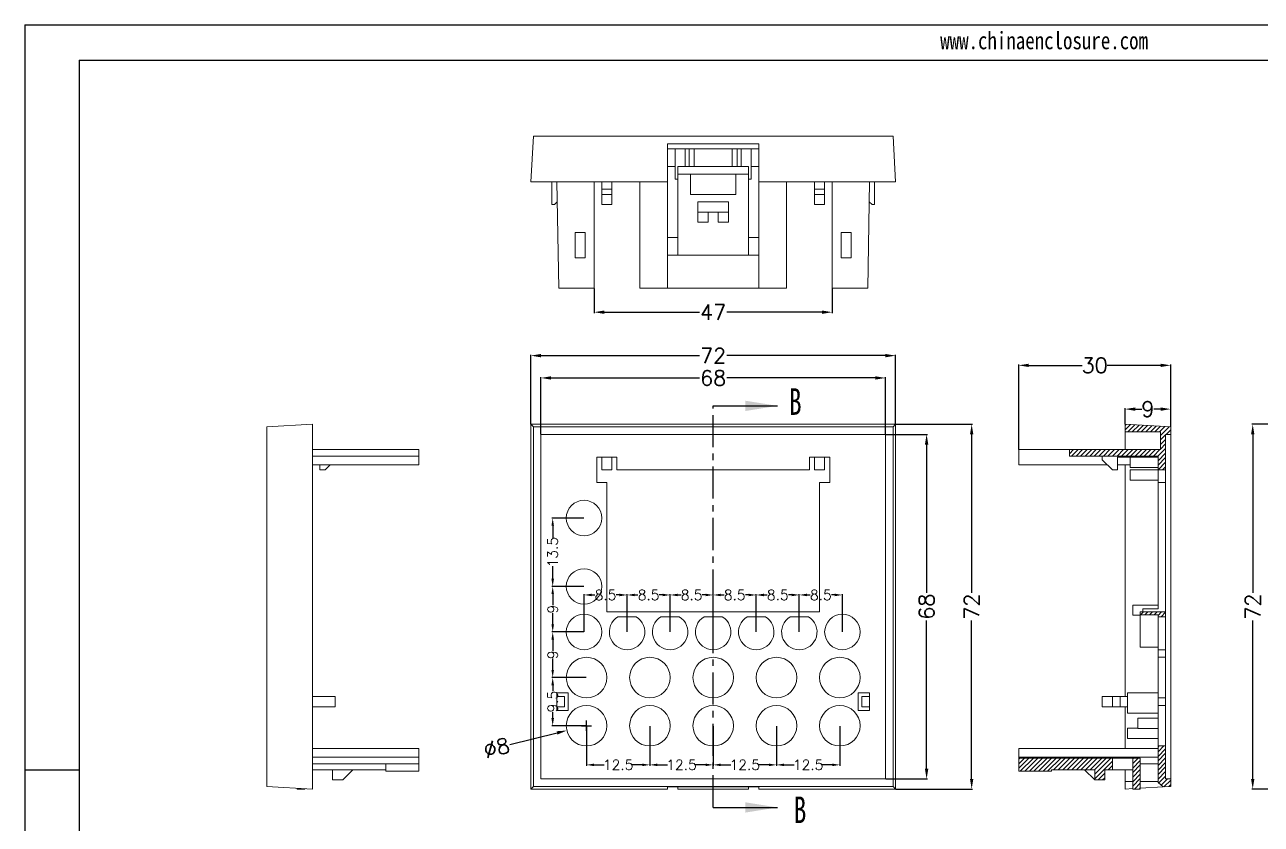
# Model space of a CAD drawing. Header units: inches. Extents: x 963 to 2094, y 1089 to 1501.
# Drawn here: x 962.6 to 1206.7, y 1225 to 1382.9 of the extents above; entities that cross this region are included whole.
import ezdxf

# ---------------------------------------------------------------- set-up
doc = ezdxf.new("R2010")
doc.units = ezdxf.units.IN
doc.linetypes.add('CENTER', pattern=[10.16, 6.35, -1.27, 1.27, -1.27])
doc.layers.add('文字', color=81, linetype='Continuous')
doc.styles.add('SLDTEXTSTYLE5', font='TXT', dxfattribs={"width": 0.7})
doc.styles.get("Standard").update_dxf_attribs({"font": 'txt', "bigfont": 'gbcbig.shx'})
doc.styles.add('宋体', font='', dxfattribs={"width": 0.8, "height": 3.5})
doc.styles.get('宋体').set_extended_font_data('SimSun')
doc.dimstyles.new('2', dxfattribs={"dimtxt": 2, "dimasz": 1.5, "dimexe": 0.18, "dimexo": 0.0625, "dimgap": 0.1, "dimtad": 0, "dimzin": 12, "dimdsep": 46, "dimtxsty": 'Standard', "dimcen": 0.5, "dimclrd": 3, "dimclre": 3, "dimadec": 0, "dimazin": 0, "dimtfac": 1, "dimtofl": 0, "dimtmove": 0, "dimatfit": 3, "dimfxl": 0, "dimtolj": 1, "dimtzin": 0, "dimarcsym": 0})
doc.dimstyles.new('3', dxfattribs={"dimtxt": 3, "dimasz": 2, "dimexe": 0.18, "dimexo": 0.0625, "dimgap": 0.2, "dimtad": 0, "dimzin": 12, "dimdsep": 46, "dimtxsty": 'Standard', "dimcen": 1, "dimclrd": 3, "dimclre": 3, "dimadec": 0, "dimazin": 0, "dimtfac": 1, "dimtofl": 0, "dimtmove": 0, "dimatfit": 3, "dimfxl": 0, "dimtolj": 1, "dimtzin": 0, "dimarcsym": 0})
pattern_1 = [(45, (863.9242, 1098.6688), (-2.245064, 2.245064), [])]

# ---------------------------------------------------------------- blocks, each defined once
blk = doc.blocks.new('*D206')
at = {"color": 3, "lineweight": -2, "transparency": 16777216}
for p, q in [((1062.52, 1304.03), (1062.52, 1317.71)), ((1064.52, 1317.53), (1095.82, 1317.53)), ((1132.52, 1317.53), (1101.22, 1317.53)), ((1134.52, 1304.03), (1134.52, 1317.71))]:
    blk.add_line(p, q, dxfattribs=at)
at = {"color": 3, "transparency": 16777216}
for points in [[(1064.52, 1317.86), (1064.52, 1317.19), (1062.52, 1317.53)], [(1132.52, 1317.86), (1132.52, 1317.19), (1134.52, 1317.53)]]:
    blk.add_solid(points, dxfattribs=at)
at = {"layer": 'Defpoints', "color": 0, "transparency": 16777216}
for p in [(1134.52, 1317.53), (1062.52, 1303.97), (1134.52, 1303.97)]:
    blk.add_point(p, dxfattribs=at)
at = {"color": 0, "transparency": 16777216, "insert": (1098.52, 1317.53), "char_height": 3, "attachment_point": 5}
blk.add_mtext('\\A1;72', dxfattribs=at)
blk = doc.blocks.new('*D207')
at = {"color": 3, "lineweight": -2, "transparency": 16777216}
for p, q in [((1134.58, 1303.97), (1149.72, 1303.97)), ((1149.54, 1301.97), (1149.54, 1270.67)), ((1149.54, 1233.97), (1149.54, 1265.27)), ((1134.58, 1231.97), (1149.72, 1231.97))]:
    blk.add_line(p, q, dxfattribs=at)
at = {"color": 3, "transparency": 16777216}
for points in [[(1149.21, 1301.97), (1149.88, 1301.97), (1149.54, 1303.97)], [(1149.21, 1233.97), (1149.88, 1233.97), (1149.54, 1231.97)]]:
    blk.add_solid(points, dxfattribs=at)
at = {"layer": 'Defpoints', "color": 0, "transparency": 16777216}
for p in [(1134.52, 1303.97), (1134.52, 1231.97), (1149.54, 1231.97)]:
    blk.add_point(p, dxfattribs=at)
at = {"color": 0, "transparency": 16777216, "insert": (1149.54, 1267.97), "char_height": 3, "attachment_point": 5, "rotation": 90}
blk.add_mtext('\\A1;72', dxfattribs=at)
blk = doc.blocks.new('*D208')
at = {"color": 3, "lineweight": -2, "transparency": 16777216}
for p, q in [((1064.52, 1302.03), (1064.52, 1313.3)), ((1132.52, 1302.03), (1132.52, 1313.3)), ((1066.52, 1313.12), (1095.82, 1313.12)), ((1130.52, 1313.12), (1101.22, 1313.12))]:
    blk.add_line(p, q, dxfattribs=at)
at = {"color": 3, "transparency": 16777216}
for points in [[(1066.52, 1313.45), (1066.52, 1312.79), (1064.52, 1313.12)], [(1130.52, 1313.45), (1130.52, 1312.79), (1132.52, 1313.12)]]:
    blk.add_solid(points, dxfattribs=at)
at = {"layer": 'Defpoints', "color": 0, "transparency": 16777216}
for p in [(1132.52, 1313.12), (1064.52, 1301.97), (1132.52, 1301.97)]:
    blk.add_point(p, dxfattribs=at)
at = {"color": 0, "transparency": 16777216, "insert": (1098.52, 1313.12), "char_height": 3, "attachment_point": 5}
blk.add_mtext('\\A1;68', dxfattribs=at)
blk = doc.blocks.new('*D209')
at = {"color": 3, "lineweight": -2, "transparency": 16777216}
for p, q in [((1132.58, 1301.97), (1140.83, 1301.97)), ((1140.65, 1299.97), (1140.65, 1270.67)), ((1140.65, 1235.97), (1140.65, 1265.27)), ((1132.58, 1233.97), (1140.83, 1233.97))]:
    blk.add_line(p, q, dxfattribs=at)
at = {"color": 3, "transparency": 16777216}
for points in [[(1140.32, 1299.97), (1140.99, 1299.97), (1140.65, 1301.97)], [(1140.32, 1235.97), (1140.99, 1235.97), (1140.65, 1233.97)]]:
    blk.add_solid(points, dxfattribs=at)
at = {"layer": 'Defpoints', "color": 0, "transparency": 16777216}
for p in [(1132.52, 1301.97), (1132.52, 1233.97), (1140.65, 1233.97)]:
    blk.add_point(p, dxfattribs=at)
at = {"color": 0, "transparency": 16777216, "insert": (1140.65, 1267.97), "char_height": 3, "attachment_point": 5, "rotation": 90}
blk.add_mtext('\\A1;68', dxfattribs=at)
blk = doc.blocks.new('*D210')
at = {"color": 3, "lineweight": -2, "transparency": 16777216}
for p, q in [((1179.83, 1304.03), (1179.83, 1307.15)), ((1181.83, 1306.97), (1183.13, 1306.97)), ((1186.83, 1306.97), (1185.53, 1306.97)), ((1188.83, 1303.53), (1188.83, 1307.15))]:
    blk.add_line(p, q, dxfattribs=at)
at = {"color": 3, "transparency": 16777216}
for points in [[(1181.83, 1307.3), (1181.83, 1306.63), (1179.83, 1306.97)], [(1186.83, 1307.3), (1186.83, 1306.63), (1188.83, 1306.97)]]:
    blk.add_solid(points, dxfattribs=at)
at = {"layer": 'Defpoints', "color": 0, "transparency": 16777216}
for p in [(1188.83, 1306.97), (1179.83, 1303.97), (1188.83, 1303.47)]:
    blk.add_point(p, dxfattribs=at)
at = {"color": 0, "transparency": 16777216, "insert": (1184.33, 1306.97), "char_height": 3, "attachment_point": 5}
blk.add_mtext('\\A1;9', dxfattribs=at)
blk = doc.blocks.new('*D211')
at = {"color": 3, "lineweight": -2, "transparency": 16777216}
for p, q in [((1158.83, 1299.03), (1158.83, 1315.79)), ((1188.83, 1303.53), (1188.83, 1315.79)), ((1160.83, 1315.61), (1171.38, 1315.61)), ((1186.83, 1315.61), (1176.28, 1315.61))]:
    blk.add_line(p, q, dxfattribs=at)
at = {"color": 3, "transparency": 16777216}
for points in [[(1160.83, 1315.94), (1160.83, 1315.28), (1158.83, 1315.61)], [(1186.83, 1315.94), (1186.83, 1315.28), (1188.83, 1315.61)]]:
    blk.add_solid(points, dxfattribs=at)
at = {"layer": 'Defpoints', "color": 0, "transparency": 16777216}
for p in [(1188.83, 1315.61), (1188.83, 1303.47), (1158.83, 1298.97)]:
    blk.add_point(p, dxfattribs=at)
at = {"color": 0, "transparency": 16777216, "insert": (1173.83, 1315.61), "char_height": 3, "attachment_point": 5}
blk.add_mtext('\\A1;30', dxfattribs=at)
blk = doc.blocks.new('*D214')
at = {"color": 3, "lineweight": -2, "transparency": 16777216}
for p, q in [((1218.15, 1303.97), (1204.85, 1303.97)), ((1205.03, 1301.97), (1205.03, 1270.67)), ((1205.03, 1233.97), (1205.03, 1265.27)), ((1218.15, 1231.97), (1204.85, 1231.97))]:
    blk.add_line(p, q, dxfattribs=at)
at = {"color": 3, "transparency": 16777216}
for points in [[(1204.69, 1301.97), (1205.36, 1301.97), (1205.03, 1303.97)], [(1204.69, 1233.97), (1205.36, 1233.97), (1205.03, 1231.97)]]:
    blk.add_solid(points, dxfattribs=at)
at = {"layer": 'Defpoints', "color": 0, "transparency": 16777216}
for p in [(1205.03, 1303.97), (1218.22, 1303.97), (1218.22, 1231.97)]:
    blk.add_point(p, dxfattribs=at)
at = {"color": 0, "transparency": 16777216, "insert": (1205.03, 1267.97), "char_height": 3, "attachment_point": 5, "rotation": 90}
blk.add_mtext('\\A1;72', dxfattribs=at)
blk = doc.blocks.new('*D220')
at = {"color": 3, "lineweight": -2, "transparency": 16777216}
for p, q in [((1073.52, 1243.47), (1073.52, 1245.47)), ((1058.38, 1240.76), (1067.69, 1243.04)), ((1072.52, 1244.47), (1074.52, 1244.47))]:
    blk.add_line(p, q, dxfattribs=at)
at = {"color": 3, "transparency": 16777216}
blk.add_solid([(1067.62, 1243.37), (1067.77, 1242.72), (1069.64, 1243.52)], dxfattribs=at)
at = {"layer": 'Defpoints', "color": 0, "transparency": 16777216}
for p in [(1077.41, 1245.42), (1069.64, 1243.52)]:
    blk.add_point(p, dxfattribs=at)
at = {"color": 0, "transparency": 16777216, "insert": (1055.76, 1240.12), "char_height": 3, "attachment_point": 5, "rotation": 13.776}
blk.add_mtext('\\A1;∅8', dxfattribs=at)
blk = doc.blocks.new('*D225')
at = {"color": 3, "lineweight": -2, "transparency": 16777216}
for p, q in [((1073.52, 1244.41), (1073.52, 1236.56)), ((1086.02, 1244.41), (1086.02, 1236.56)), ((1075.02, 1236.74), (1077.01, 1236.74)), ((1084.52, 1236.74), (1082.54, 1236.74))]:
    blk.add_line(p, q, dxfattribs=at)
at = {"color": 3, "transparency": 16777216}
for points in [[(1075.02, 1236.99), (1075.02, 1236.49), (1073.52, 1236.74)], [(1084.52, 1236.99), (1084.52, 1236.49), (1086.02, 1236.74)]]:
    blk.add_solid(points, dxfattribs=at)
at = {"layer": 'Defpoints', "color": 0, "transparency": 16777216}
for p in [(1073.52, 1244.47), (1086.02, 1244.47), (1086.02, 1236.74)]:
    blk.add_point(p, dxfattribs=at)
at = {"color": 0, "transparency": 16777216, "insert": (1079.77, 1236.74), "char_height": 2, "attachment_point": 5}
blk.add_mtext('\\A1;12.5', dxfattribs=at)
blk = doc.blocks.new('*D226')
at = {"color": 3, "lineweight": -2, "transparency": 16777216}
for p, q in [((1086.02, 1244.41), (1086.02, 1236.56)), ((1098.52, 1244.41), (1098.52, 1236.56)), ((1087.52, 1236.74), (1089.51, 1236.74)), ((1097.02, 1236.74), (1095.04, 1236.74))]:
    blk.add_line(p, q, dxfattribs=at)
at = {"color": 3, "transparency": 16777216}
for points in [[(1087.52, 1236.99), (1087.52, 1236.49), (1086.02, 1236.74)], [(1097.02, 1236.99), (1097.02, 1236.49), (1098.52, 1236.74)]]:
    blk.add_solid(points, dxfattribs=at)
at = {"layer": 'Defpoints', "color": 0, "transparency": 16777216}
for p in [(1086.02, 1244.47), (1098.52, 1244.47), (1098.52, 1236.74)]:
    blk.add_point(p, dxfattribs=at)
at = {"color": 0, "transparency": 16777216, "insert": (1092.27, 1236.74), "char_height": 2, "attachment_point": 5}
blk.add_mtext('\\A1;12.5', dxfattribs=at)
blk = doc.blocks.new('*D227')
at = {"color": 3, "lineweight": -2, "transparency": 16777216}
for p, q in [((1098.52, 1244.41), (1098.52, 1236.56)), ((1111.02, 1244.41), (1111.02, 1236.56)), ((1100.02, 1236.74), (1102.01, 1236.74)), ((1109.52, 1236.74), (1107.54, 1236.74))]:
    blk.add_line(p, q, dxfattribs=at)
at = {"color": 3, "transparency": 16777216}
for points in [[(1100.02, 1236.99), (1100.02, 1236.49), (1098.52, 1236.74)], [(1109.52, 1236.99), (1109.52, 1236.49), (1111.02, 1236.74)]]:
    blk.add_solid(points, dxfattribs=at)
at = {"layer": 'Defpoints', "color": 0, "transparency": 16777216}
for p in [(1098.52, 1244.47), (1111.02, 1244.47), (1111.02, 1236.74)]:
    blk.add_point(p, dxfattribs=at)
at = {"color": 0, "transparency": 16777216, "insert": (1104.77, 1236.74), "char_height": 2, "attachment_point": 5}
blk.add_mtext('\\A1;12.5', dxfattribs=at)
blk = doc.blocks.new('*D228')
at = {"color": 3, "lineweight": -2, "transparency": 16777216}
for p, q in [((1111.02, 1244.41), (1111.02, 1236.56)), ((1123.52, 1244.41), (1123.52, 1236.56)), ((1112.52, 1236.74), (1114.51, 1236.74)), ((1122.02, 1236.74), (1120.04, 1236.74))]:
    blk.add_line(p, q, dxfattribs=at)
at = {"color": 3, "transparency": 16777216}
for points in [[(1112.52, 1236.99), (1112.52, 1236.49), (1111.02, 1236.74)], [(1122.02, 1236.99), (1122.02, 1236.49), (1123.52, 1236.74)]]:
    blk.add_solid(points, dxfattribs=at)
at = {"layer": 'Defpoints', "color": 0, "transparency": 16777216}
for p in [(1111.02, 1244.47), (1123.52, 1244.47), (1123.52, 1236.74)]:
    blk.add_point(p, dxfattribs=at)
at = {"color": 0, "transparency": 16777216, "insert": (1117.27, 1236.74), "char_height": 2, "attachment_point": 5}
blk.add_mtext('\\A1;12.5', dxfattribs=at)
blk = doc.blocks.new('*D229')
at = {"color": 3, "lineweight": -2, "transparency": 16777216}
for p, q in [((1073.46, 1253.97), (1066.66, 1253.97)), ((1066.84, 1252.47), (1066.84, 1251.32)), ((1066.84, 1245.97), (1066.84, 1247.12)), ((1073.46, 1244.47), (1066.66, 1244.47))]:
    blk.add_line(p, q, dxfattribs=at)
at = {"color": 3, "transparency": 16777216}
for points in [[(1066.59, 1252.47), (1067.09, 1252.47), (1066.84, 1253.97)], [(1066.59, 1245.97), (1067.09, 1245.97), (1066.84, 1244.47)]]:
    blk.add_solid(points, dxfattribs=at)
at = {"layer": 'Defpoints', "color": 0, "transparency": 16777216}
for p in [(1066.84, 1253.97), (1073.52, 1253.97), (1073.52, 1244.47)]:
    blk.add_point(p, dxfattribs=at)
at = {"color": 0, "transparency": 16777216, "insert": (1066.84, 1249.22), "char_height": 2, "attachment_point": 5, "rotation": 90}
blk.add_mtext('\\A1;9.5', dxfattribs=at)
blk = doc.blocks.new('*D230')
at = {"color": 3, "lineweight": -2, "transparency": 16777216}
for p, q in [((1072.96, 1262.97), (1066.66, 1262.97)), ((1066.84, 1261.47), (1066.84, 1259.24)), ((1066.84, 1255.47), (1066.84, 1257.71)), ((1073.46, 1253.97), (1066.66, 1253.97))]:
    blk.add_line(p, q, dxfattribs=at)
at = {"color": 3, "transparency": 16777216}
for points in [[(1066.59, 1261.47), (1067.09, 1261.47), (1066.84, 1262.97)], [(1066.59, 1255.47), (1067.09, 1255.47), (1066.84, 1253.97)]]:
    blk.add_solid(points, dxfattribs=at)
at = {"layer": 'Defpoints', "color": 0, "transparency": 16777216}
for p in [(1066.84, 1262.97), (1073.02, 1262.97), (1073.52, 1253.97)]:
    blk.add_point(p, dxfattribs=at)
at = {"color": 0, "transparency": 16777216, "insert": (1066.84, 1258.47), "char_height": 2, "attachment_point": 5, "rotation": 90}
blk.add_mtext('\\A1;9', dxfattribs=at)
blk = doc.blocks.new('*D231')
at = {"color": 3, "lineweight": -2, "transparency": 16777216}
for p, q in [((1072.96, 1271.97), (1066.66, 1271.97)), ((1066.84, 1270.47), (1066.84, 1268.24)), ((1066.84, 1264.47), (1066.84, 1266.71)), ((1072.96, 1262.97), (1066.66, 1262.97))]:
    blk.add_line(p, q, dxfattribs=at)
at = {"color": 3, "transparency": 16777216}
for points in [[(1066.59, 1270.47), (1067.09, 1270.47), (1066.84, 1271.97)], [(1066.59, 1264.47), (1067.09, 1264.47), (1066.84, 1262.97)]]:
    blk.add_solid(points, dxfattribs=at)
at = {"layer": 'Defpoints', "color": 0, "transparency": 16777216}
for p in [(1066.84, 1271.97), (1073.02, 1271.97), (1073.02, 1262.97)]:
    blk.add_point(p, dxfattribs=at)
at = {"color": 0, "transparency": 16777216, "insert": (1066.84, 1267.47), "char_height": 2, "attachment_point": 5, "rotation": 90}
blk.add_mtext('\\A1;9', dxfattribs=at)
blk = doc.blocks.new('*D232')
at = {"color": 3, "lineweight": -2, "transparency": 16777216}
for p, q in [((1072.96, 1285.47), (1066.66, 1285.47)), ((1066.84, 1283.97), (1066.84, 1281.49)), ((1066.84, 1273.47), (1066.84, 1275.96)), ((1072.96, 1271.97), (1066.66, 1271.97))]:
    blk.add_line(p, q, dxfattribs=at)
at = {"color": 3, "transparency": 16777216}
for points in [[(1066.59, 1283.97), (1067.09, 1283.97), (1066.84, 1285.47)], [(1066.59, 1273.47), (1067.09, 1273.47), (1066.84, 1271.97)]]:
    blk.add_solid(points, dxfattribs=at)
at = {"layer": 'Defpoints', "color": 0, "transparency": 16777216}
for p in [(1066.84, 1285.47), (1073.02, 1285.47), (1073.02, 1271.97)]:
    blk.add_point(p, dxfattribs=at)
at = {"color": 0, "transparency": 16777216, "insert": (1066.84, 1278.72), "char_height": 2, "attachment_point": 5, "rotation": 90}
blk.add_mtext('\\A1;13.5', dxfattribs=at)
blk = doc.blocks.new('*D233')
at = {"color": 3, "lineweight": -2, "transparency": 16777216}
for p, q in [((1073.02, 1263.03), (1073.02, 1270.46)), ((1074.52, 1270.28), (1075.17, 1270.28)), ((1080.02, 1270.28), (1079.37, 1270.28)), ((1081.52, 1263.03), (1081.52, 1270.46))]:
    blk.add_line(p, q, dxfattribs=at)
at = {"color": 3, "transparency": 16777216}
for points in [[(1074.52, 1270.53), (1074.52, 1270.03), (1073.02, 1270.28)], [(1080.02, 1270.53), (1080.02, 1270.03), (1081.52, 1270.28)]]:
    blk.add_solid(points, dxfattribs=at)
at = {"layer": 'Defpoints', "color": 0, "transparency": 16777216}
for p in [(1081.52, 1270.28), (1073.02, 1262.97), (1081.52, 1262.97)]:
    blk.add_point(p, dxfattribs=at)
at = {"color": 0, "transparency": 16777216, "insert": (1077.27, 1270.28), "char_height": 2, "attachment_point": 5}
blk.add_mtext('\\A1;8.5', dxfattribs=at)
blk = doc.blocks.new('*D234')
at = {"color": 3, "lineweight": -2, "transparency": 16777216}
for p, q in [((1081.52, 1263.03), (1081.52, 1270.46)), ((1083.02, 1270.28), (1083.67, 1270.28)), ((1088.52, 1270.28), (1087.87, 1270.28)), ((1090.02, 1263.03), (1090.02, 1270.46))]:
    blk.add_line(p, q, dxfattribs=at)
at = {"color": 3, "transparency": 16777216}
for points in [[(1083.02, 1270.53), (1083.02, 1270.03), (1081.52, 1270.28)], [(1088.52, 1270.53), (1088.52, 1270.03), (1090.02, 1270.28)]]:
    blk.add_solid(points, dxfattribs=at)
at = {"layer": 'Defpoints', "color": 0, "transparency": 16777216}
for p in [(1090.02, 1270.28), (1081.52, 1262.97), (1090.02, 1262.97)]:
    blk.add_point(p, dxfattribs=at)
at = {"color": 0, "transparency": 16777216, "insert": (1085.77, 1270.28), "char_height": 2, "attachment_point": 5}
blk.add_mtext('\\A1;8.5', dxfattribs=at)
blk = doc.blocks.new('*D235')
at = {"color": 3, "lineweight": -2, "transparency": 16777216}
for p, q in [((1090.02, 1263.03), (1090.02, 1270.46)), ((1091.52, 1270.28), (1092.17, 1270.28)), ((1097.02, 1270.28), (1096.37, 1270.28)), ((1098.52, 1263.03), (1098.52, 1270.46))]:
    blk.add_line(p, q, dxfattribs=at)
at = {"color": 3, "transparency": 16777216}
for points in [[(1091.52, 1270.53), (1091.52, 1270.03), (1090.02, 1270.28)], [(1097.02, 1270.53), (1097.02, 1270.03), (1098.52, 1270.28)]]:
    blk.add_solid(points, dxfattribs=at)
at = {"layer": 'Defpoints', "color": 0, "transparency": 16777216}
for p in [(1098.52, 1270.28), (1090.02, 1262.97), (1098.52, 1262.97)]:
    blk.add_point(p, dxfattribs=at)
at = {"color": 0, "transparency": 16777216, "insert": (1094.27, 1270.28), "char_height": 2, "attachment_point": 5}
blk.add_mtext('\\A1;8.5', dxfattribs=at)
blk = doc.blocks.new('*D236')
at = {"color": 3, "lineweight": -2, "transparency": 16777216}
for p, q in [((1098.52, 1263.03), (1098.52, 1270.46)), ((1100.02, 1270.28), (1100.67, 1270.28)), ((1105.52, 1270.28), (1104.87, 1270.28)), ((1107.02, 1263.03), (1107.02, 1270.46))]:
    blk.add_line(p, q, dxfattribs=at)
at = {"color": 3, "transparency": 16777216}
for points in [[(1100.02, 1270.53), (1100.02, 1270.03), (1098.52, 1270.28)], [(1105.52, 1270.53), (1105.52, 1270.03), (1107.02, 1270.28)]]:
    blk.add_solid(points, dxfattribs=at)
at = {"layer": 'Defpoints', "color": 0, "transparency": 16777216}
for p in [(1107.02, 1270.28), (1098.52, 1262.97), (1107.02, 1262.97)]:
    blk.add_point(p, dxfattribs=at)
at = {"color": 0, "transparency": 16777216, "insert": (1102.77, 1270.28), "char_height": 2, "attachment_point": 5}
blk.add_mtext('\\A1;8.5', dxfattribs=at)
blk = doc.blocks.new('*D237')
at = {"color": 3, "lineweight": -2, "transparency": 16777216}
for p, q in [((1107.02, 1263.03), (1107.02, 1270.46)), ((1108.52, 1270.28), (1109.17, 1270.28)), ((1114.02, 1270.28), (1113.37, 1270.28)), ((1115.52, 1263.03), (1115.52, 1270.46))]:
    blk.add_line(p, q, dxfattribs=at)
at = {"color": 3, "transparency": 16777216}
for points in [[(1108.52, 1270.53), (1108.52, 1270.03), (1107.02, 1270.28)], [(1114.02, 1270.53), (1114.02, 1270.03), (1115.52, 1270.28)]]:
    blk.add_solid(points, dxfattribs=at)
at = {"layer": 'Defpoints', "color": 0, "transparency": 16777216}
for p in [(1115.52, 1270.28), (1107.02, 1262.97), (1115.52, 1262.97)]:
    blk.add_point(p, dxfattribs=at)
at = {"color": 0, "transparency": 16777216, "insert": (1111.27, 1270.28), "char_height": 2, "attachment_point": 5}
blk.add_mtext('\\A1;8.5', dxfattribs=at)
blk = doc.blocks.new('*D238')
at = {"color": 3, "lineweight": -2, "transparency": 16777216}
for p, q in [((1115.52, 1263.03), (1115.52, 1270.46)), ((1117.02, 1270.28), (1117.67, 1270.28)), ((1122.52, 1270.28), (1121.87, 1270.28)), ((1124.02, 1263.03), (1124.02, 1270.46))]:
    blk.add_line(p, q, dxfattribs=at)
at = {"color": 3, "transparency": 16777216}
for points in [[(1117.02, 1270.53), (1117.02, 1270.03), (1115.52, 1270.28)], [(1122.52, 1270.53), (1122.52, 1270.03), (1124.02, 1270.28)]]:
    blk.add_solid(points, dxfattribs=at)
at = {"layer": 'Defpoints', "color": 0, "transparency": 16777216}
for p in [(1124.02, 1270.28), (1115.52, 1262.97), (1124.02, 1262.97)]:
    blk.add_point(p, dxfattribs=at)
at = {"color": 0, "transparency": 16777216, "insert": (1119.77, 1270.28), "char_height": 2, "attachment_point": 5}
blk.add_mtext('\\A1;8.5', dxfattribs=at)
blk = doc.blocks.new('*D239')
at = {"color": 3, "lineweight": -2, "transparency": 16777216}
for p, q in [((1075.02, 1330.8), (1075.02, 1325.92)), ((1122.02, 1330.8), (1122.02, 1325.92)), ((1077.02, 1326.1), (1095.82, 1326.1)), ((1120.02, 1326.1), (1101.22, 1326.1))]:
    blk.add_line(p, q, dxfattribs=at)
at = {"color": 3, "transparency": 16777216}
for points in [[(1077.02, 1326.43), (1077.02, 1325.77), (1075.02, 1326.1)], [(1120.02, 1326.43), (1120.02, 1325.77), (1122.02, 1326.1)]]:
    blk.add_solid(points, dxfattribs=at)
at = {"layer": 'Defpoints', "color": 0, "transparency": 16777216}
for p in [(1075.02, 1330.87), (1122.02, 1330.87), (1122.02, 1326.1)]:
    blk.add_point(p, dxfattribs=at)
at = {"color": 0, "transparency": 16777216, "insert": (1098.52, 1326.1), "char_height": 3, "attachment_point": 5}
blk.add_mtext('\\A1;47', dxfattribs=at)

msp = doc.modelspace()

# ---------------------------------------------------------------- hatches: boundary and pattern name
at = {"linetype": 'Continuous', "lineweight": 0}
h = msp.add_hatch(dxfattribs=at)
h.set_pattern_fill('ANSI31', color=4, scale=0.2, angle=3e-322, style=0)
h.paths.add_polyline_path([(1188.832, 1301.972), (1188.832, 1303.472), (1179.832, 1303.972), (1179.832, 1302.472), (1186.832, 1302.472), (1186.832, 1298.972), (1168.832, 1298.972), (1168.832, 1297.672), (1186.332, 1297.672), (1186.332, 1294.972), (1187.832, 1294.972), (1187.832, 1301.972)], flags=0)
h = msp.add_hatch(dxfattribs=at)
h.set_pattern_fill('ANSI31', color=4, scale=0.2, angle=3e-322, style=0)
h.paths.add_polyline_path([(1187.832, 1265.972), (1187.832, 1266.972), (1182.832, 1266.972), (1182.832, 1266.372), (1186.332, 1266.372), (1186.332, 1265.972)], flags=0)
h = msp.add_hatch(dxfattribs=at)
h.set_pattern_fill('ANSI31', style=0)
h.set_pattern_definition(pattern_1)
h.paths.add_polyline_path([(1186.332, 1257.972), (1187.832, 1257.972), (1187.832, 1259.472), (1186.332, 1259.472)], flags=0)
h = msp.add_hatch(dxfattribs=at)
h.set_pattern_fill('ANSI31', style=0)
h.set_pattern_definition(pattern_1)
h.paths.add_polyline_path([(1186.332, 1248.472), (1187.832, 1248.472), (1187.832, 1249.972), (1186.332, 1249.972)], flags=0)
h = msp.add_hatch(dxfattribs=at)
h.set_pattern_fill('ANSI31', color=4, scale=0.2, angle=3e-322, style=0)
h.paths.add_polyline_path([(1187.832, 1233.972), (1187.832, 1240.472), (1186.332, 1240.472), (1186.332, 1233.282), (1187.33, 1232.389), (1188.832, 1232.472), (1188.832, 1233.972)], flags=0)
h = msp.add_hatch(dxfattribs=at)
h.set_pattern_fill('ANSI31', color=4, scale=0.2, angle=3e-322, style=0)
h.paths.add_polyline_path([(1158.832, 1238.072), (1158.832, 1235.472), (1165.332, 1235.472), (1165.332, 1235.772), (1173.832, 1235.772), (1173.832, 1233.772), (1175.832, 1233.772), (1175.832, 1235.772), (1177.332, 1235.772), (1177.332, 1238.072)], flags=0)
h = msp.add_hatch(dxfattribs=at)
h.set_pattern_fill('ANSI31', color=4, scale=0.2, angle=3e-322, style=0)
h.paths.add_polyline_path([(1182.832, 1231.972), (1182.832, 1238.072), (1181.332, 1238.072), (1181.332, 1231.972)], flags=0)

# ---------------------------------------------------------------- linework, layer by layer
for p, q in [((962.619, 1382.853), (1378.903, 1382.853)), ((962.619, 1382.853), (962.619, 1088.511)), ((973.391, 1375.845), (1371.894, 1375.845)), ((973.391, 1375.845), (973.391, 1095.519)), ((973.391, 1235.682), (962.619, 1235.682))]:
    msp.add_line(p, q)
at = {"color": 7, "linetype": 'Continuous', "lineweight": 15}
for p, q in [((1063.022, 1360.865), (1062.522, 1351.865)), ((1063.022, 1360.865), (1134.022, 1360.865)), ((1134.022, 1360.865), (1134.522, 1351.865)), ((1089.522, 1359.364), (1107.522, 1359.364)), ((1089.522, 1359.364), (1089.522, 1351.865)), ((1107.522, 1358.365), (1089.522, 1358.365)), ((1091.022, 1358.365), (1091.022, 1352.365)), ((1093.022, 1354.865), (1093.022, 1358.365)), ((1093.772, 1354.865), (1093.772, 1358.365)), ((1094.772, 1354.865), (1094.772, 1358.365)), ((1102.272, 1354.865), (1102.272, 1358.365)), ((1103.272, 1354.865), (1103.272, 1358.365)), ((1104.022, 1358.365), (1104.022, 1354.865)), ((1106.022, 1352.365), (1106.022, 1358.365)), ((1107.522, 1351.865), (1107.522, 1359.364)), ((1091.022, 1354.865), (1089.522, 1354.865)), ((1105.522, 1354.865), (1091.522, 1354.865)), ((1091.522, 1354.865), (1091.522, 1353.365)), ((1105.522, 1353.365), (1105.522, 1354.865)), ((1107.522, 1354.865), (1106.022, 1354.865)), ((1091.022, 1352.365), (1091.522, 1352.365)), ((1091.522, 1353.365), (1105.522, 1353.365)), ((1091.522, 1353.365), (1091.522, 1337.365)), ((1094.022, 1353.365), (1094.022, 1349.365)), ((1103.022, 1349.365), (1103.022, 1353.365)), ((1105.522, 1353.365), (1105.522, 1337.365)), ((1106.022, 1352.365), (1105.522, 1352.365)), ((1062.522, 1351.865), (1089.522, 1351.865)), ((1066.672, 1347.365), (1066.672, 1351.865)), ((1067.64, 1351.865), (1068.022, 1330.865)), ((1075.022, 1351.865), (1075.022, 1330.865)), ((1076.522, 1350.365), (1076.522, 1351.865)), ((1076.522, 1350.365), (1078.522, 1350.365)), ((1076.522, 1349.365), (1076.522, 1350.365)), ((1078.522, 1350.365), (1078.522, 1351.865)), ((1078.522, 1350.365), (1078.522, 1349.365)), ((1084.022, 1351.865), (1084.022, 1330.865)), ((1089.522, 1337.365), (1089.522, 1351.865)), ((1107.522, 1351.865), (1134.522, 1351.865)), ((1107.522, 1351.865), (1107.522, 1337.365)), ((1113.022, 1351.865), (1113.022, 1330.865)), ((1118.522, 1350.365), (1118.522, 1351.865)), ((1120.522, 1350.365), (1118.522, 1350.365)), ((1118.522, 1350.365), (1118.522, 1349.365)), ((1120.522, 1350.365), (1120.522, 1351.865)), ((1120.522, 1349.365), (1120.522, 1350.365)), ((1122.022, 1351.865), (1122.022, 1330.865)), ((1129.404, 1351.865), (1129.022, 1330.865)), ((1130.372, 1347.365), (1130.372, 1351.865)), ((1067.172, 1347.365), (1067.712, 1347.905)), ((1076.522, 1349.365), (1078.522, 1349.365)), ((1076.522, 1347.365), (1076.522, 1349.365)), ((1078.522, 1349.365), (1078.522, 1347.365)), ((1094.022, 1349.365), (1103.022, 1349.365)), ((1101.522, 1347.865), (1095.522, 1347.865)), ((1095.522, 1347.865), (1095.522, 1345.865)), ((1101.522, 1345.865), (1101.522, 1347.865)), ((1118.522, 1349.365), (1120.522, 1349.365)), ((1118.522, 1347.365), (1118.522, 1349.365)), ((1120.522, 1349.365), (1120.522, 1347.365)), ((1129.332, 1347.905), (1129.872, 1347.365)), ((1066.672, 1347.365), (1067.172, 1347.365)), ((1078.522, 1347.365), (1076.522, 1347.365)), ((1095.522, 1343.865), (1095.522, 1345.865)), ((1095.522, 1345.865), (1097.522, 1345.865)), ((1097.522, 1345.865), (1097.522, 1343.865)), ((1099.522, 1345.865), (1097.522, 1345.865)), ((1099.522, 1345.865), (1101.522, 1345.865)), ((1099.522, 1343.865), (1099.522, 1345.865)), ((1101.522, 1345.865), (1101.522, 1343.865)), ((1120.522, 1347.365), (1118.522, 1347.365)), ((1130.372, 1347.365), (1129.872, 1347.365)), ((1095.522, 1343.865), (1097.522, 1343.865)), ((1099.522, 1343.865), (1101.522, 1343.865)), ((1071.272, 1341.865), (1073.272, 1341.865)), ((1071.272, 1336.865), (1071.272, 1341.865)), ((1073.272, 1341.865), (1073.272, 1336.865)), ((1091.522, 1340.865), (1089.522, 1340.865)), ((1107.522, 1340.865), (1105.522, 1340.865)), ((1125.772, 1341.865), (1123.772, 1341.865)), ((1123.772, 1341.865), (1123.772, 1336.865)), ((1125.772, 1336.865), (1125.772, 1341.865)), ((1073.272, 1336.865), (1071.272, 1336.865)), ((1089.522, 1337.365), (1089.522, 1330.865)), ((1107.522, 1337.365), (1089.522, 1337.365)), ((1107.522, 1330.865), (1107.522, 1337.365)), ((1123.772, 1336.865), (1125.772, 1336.865)), ((1068.022, 1330.865), (1075.022, 1330.865)), ((1084.022, 1330.865), (1089.522, 1330.865)), ((1089.522, 1330.865), (1107.522, 1330.865)), ((1107.522, 1330.865), (1113.022, 1330.865)), ((1122.022, 1330.865), (1129.022, 1330.865)), ((1010.397, 1303.472), (1019.397, 1303.972)), ((1010.397, 1232.472), (1010.397, 1303.472)), ((1019.397, 1231.972), (1019.397, 1303.972)), ((1063.022, 1303.472), (1062.522, 1303.972)), ((1134.522, 1303.972), (1062.522, 1303.972)), ((1062.522, 1303.972), (1062.522, 1231.972)), ((1134.022, 1303.472), (1063.022, 1303.472)), ((1063.022, 1303.472), (1063.022, 1232.472)), ((1134.022, 1303.472), (1134.522, 1303.972)), ((1134.022, 1232.472), (1134.022, 1303.472)), ((1134.522, 1231.972), (1134.522, 1303.972)), ((1179.832, 1303.972), (1179.832, 1302.472)), ((1188.832, 1303.472), (1179.832, 1303.972)), ((1188.832, 1303.472), (1188.832, 1301.972)), ((1064.522, 1301.972), (1064.522, 1233.972)), ((1132.522, 1301.972), (1064.522, 1301.972)), ((1132.522, 1233.972), (1132.522, 1301.972)), ((1186.832, 1302.472), (1179.832, 1302.472)), ((1179.832, 1302.472), (1179.832, 1298.972)), ((1186.832, 1298.972), (1186.832, 1302.472)), ((1188.832, 1301.972), (1187.832, 1301.972)), ((1187.832, 1301.972), (1187.832, 1294.972)), ((1188.832, 1233.972), (1188.832, 1301.972)), ((1019.397, 1298.972), (1040.397, 1298.972)), ((1040.397, 1297.672), (1040.397, 1298.972)), ((1158.832, 1298.972), (1158.832, 1295.972)), ((1168.832, 1298.972), (1158.832, 1298.972)), ((1168.832, 1297.672), (1168.832, 1298.972)), ((1168.832, 1298.972), (1186.832, 1298.972)), ((1019.397, 1297.672), (1040.397, 1297.672)), ((1040.397, 1297.672), (1040.397, 1295.972)), ((1079.522, 1297.472), (1075.522, 1297.472)), ((1075.522, 1297.472), (1075.522, 1292.472)), ((1076.522, 1294.972), (1076.522, 1297.472)), ((1078.522, 1294.972), (1078.522, 1297.472)), ((1079.522, 1294.972), (1079.522, 1297.472)), ((1117.522, 1297.472), (1121.522, 1297.472)), ((1117.522, 1294.972), (1117.522, 1297.472)), ((1118.522, 1294.972), (1118.522, 1297.472)), ((1120.522, 1294.972), (1120.522, 1297.472)), ((1121.522, 1297.472), (1121.522, 1292.472)), ((1186.332, 1297.672), (1168.832, 1297.672)), ((1175.332, 1296.972), (1175.332, 1297.672)), ((1175.332, 1296.972), (1177.332, 1294.972)), ((1178.332, 1294.972), (1178.332, 1297.472)), ((1178.332, 1297.472), (1186.332, 1297.472)), ((1186.332, 1297.472), (1180.832, 1297.472)), ((1180.832, 1296.472), (1180.832, 1297.472)), ((1180.832, 1295.472), (1180.832, 1296.472)), ((1186.332, 1294.972), (1186.332, 1297.672)), ((1040.397, 1295.972), (1019.397, 1295.972)), ((1020.897, 1294.972), (1020.897, 1295.972)), ((1021.897, 1294.972), (1020.897, 1294.972)), ((1021.897, 1294.972), (1022.897, 1295.972)), ((1076.522, 1294.972), (1078.522, 1294.972)), ((1117.522, 1294.972), (1079.522, 1294.972)), ((1120.522, 1294.972), (1118.522, 1294.972)), ((1158.832, 1295.972), (1176.332, 1295.972)), ((1178.332, 1294.972), (1177.332, 1294.972)), ((1178.332, 1295.972), (1180.832, 1295.972)), ((1179.832, 1295.972), (1179.832, 1250.222)), ((1180.832, 1295.472), (1186.332, 1295.472)), ((1186.332, 1294.972), (1180.832, 1294.972)), ((1180.832, 1293.972), (1180.832, 1294.972)), ((1180.832, 1292.972), (1180.832, 1293.972)), ((1187.832, 1294.972), (1186.332, 1294.972)), ((1186.332, 1294.972), (1186.332, 1292.472)), ((1187.832, 1294.972), (1187.832, 1292.472)), ((1075.522, 1292.472), (1077.522, 1292.472)), ((1077.522, 1292.472), (1077.522, 1266.972)), ((1119.522, 1266.972), (1119.522, 1292.472)), ((1121.522, 1292.472), (1119.522, 1292.472)), ((1180.832, 1292.972), (1186.332, 1292.972)), ((1186.332, 1292.472), (1187.832, 1292.472)), ((1186.332, 1267.572), (1186.332, 1292.472)), ((1187.832, 1266.972), (1187.832, 1292.472)), ((1077.522, 1266.972), (1119.522, 1266.972)), ((1186.332, 1268.272), (1181.332, 1268.272)), ((1181.332, 1267.272), (1181.332, 1268.272)), ((1181.332, 1266.272), (1181.332, 1267.272)), ((1182.832, 1266.972), (1182.832, 1266.372)), ((1182.832, 1266.972), (1187.832, 1266.972)), ((1183.332, 1266.972), (1183.332, 1267.572)), ((1183.332, 1267.572), (1186.332, 1267.572)), ((1187.832, 1266.972), (1187.832, 1265.972)), ((1079.719, 1265.972), (1083.325, 1265.972)), ((1088.219, 1265.972), (1091.825, 1265.972)), ((1100.325, 1265.972), (1096.719, 1265.972)), ((1108.825, 1265.972), (1105.219, 1265.972)), ((1117.325, 1265.972), (1113.719, 1265.972)), ((1181.332, 1266.272), (1182.832, 1266.272)), ((1186.332, 1266.372), (1182.832, 1266.372)), ((1182.832, 1259.972), (1182.832, 1266.372)), ((1186.332, 1265.972), (1186.332, 1266.372)), ((1187.832, 1265.972), (1186.332, 1265.972)), ((1186.332, 1259.472), (1186.332, 1265.972)), ((1187.832, 1259.472), (1187.832, 1265.972)), ((1182.832, 1259.972), (1186.332, 1259.972)), ((1186.332, 1257.972), (1186.332, 1259.472)), ((1186.332, 1259.472), (1187.832, 1259.472)), ((1187.832, 1257.972), (1186.332, 1257.972)), ((1186.332, 1249.972), (1186.332, 1257.972)), ((1187.832, 1259.472), (1187.832, 1257.972)), ((1187.832, 1249.972), (1187.832, 1257.972)), ((1023.897, 1250.222), (1019.397, 1250.222)), ((1023.897, 1250.222), (1023.897, 1248.222)), ((1067.672, 1250.972), (1067.672, 1247.472)), ((1069.872, 1250.972), (1067.672, 1250.972)), ((1069.172, 1250.222), (1067.672, 1250.222)), ((1069.172, 1248.222), (1069.172, 1250.222)), ((1069.872, 1247.472), (1069.872, 1250.972)), ((1127.172, 1247.472), (1127.172, 1250.972)), ((1127.172, 1250.972), (1129.372, 1250.972)), ((1127.872, 1248.222), (1127.872, 1250.222)), ((1127.872, 1250.222), (1129.372, 1250.222)), ((1129.372, 1250.972), (1129.372, 1247.472)), ((1175.332, 1248.222), (1175.332, 1250.222)), ((1175.332, 1250.222), (1177.332, 1250.222)), ((1177.332, 1250.222), (1177.332, 1248.222)), ((1178.832, 1250.222), (1177.332, 1250.222)), ((1178.832, 1248.222), (1178.832, 1250.222)), ((1178.832, 1250.222), (1180.332, 1250.222)), ((1186.332, 1250.972), (1180.332, 1250.972)), ((1180.332, 1248.972), (1180.332, 1250.972)), ((1186.332, 1249.972), (1187.832, 1249.972)), ((1186.332, 1248.472), (1186.332, 1249.972)), ((1187.832, 1249.972), (1187.832, 1248.472)), ((1023.897, 1248.222), (1019.397, 1248.222)), ((1069.172, 1248.222), (1067.672, 1248.222)), ((1067.672, 1247.472), (1069.872, 1247.472)), ((1129.372, 1247.472), (1127.172, 1247.472)), ((1127.872, 1248.222), (1129.372, 1248.222)), ((1177.332, 1248.222), (1175.332, 1248.222)), ((1177.332, 1248.222), (1178.832, 1248.222)), ((1178.832, 1248.222), (1180.332, 1248.222)), ((1179.832, 1248.222), (1179.832, 1239.972)), ((1180.332, 1246.972), (1180.332, 1248.972)), ((1187.832, 1248.472), (1186.332, 1248.472)), ((1186.332, 1240.472), (1186.332, 1248.472)), ((1187.832, 1240.472), (1187.832, 1248.472)), ((1180.332, 1246.972), (1186.332, 1246.972)), ((1182.332, 1243.94), (1182.332, 1245.972)), ((1182.332, 1245.972), (1186.332, 1245.972)), ((1182.332, 1243.972), (1180.332, 1243.972)), ((1180.332, 1242.972), (1180.332, 1243.972)), ((1180.332, 1241.972), (1180.332, 1242.972)), ((1182.332, 1243.94), (1186.332, 1243.94)), ((1180.332, 1241.972), (1186.332, 1241.972)), ((1186.332, 1233.282), (1186.332, 1240.472)), ((1186.332, 1240.472), (1187.832, 1240.472)), ((1187.832, 1240.472), (1187.832, 1233.972)), ((1040.397, 1239.972), (1019.397, 1239.972)), ((1019.397, 1238.272), (1040.397, 1238.272)), ((1040.397, 1238.272), (1040.397, 1239.972)), ((1040.397, 1238.272), (1040.397, 1236.972)), ((1158.832, 1239.972), (1158.832, 1238.272)), ((1158.832, 1239.972), (1186.332, 1239.972)), ((1165.332, 1238.272), (1158.832, 1238.272)), ((1158.832, 1238.072), (1158.832, 1238.272)), ((1158.832, 1238.072), (1158.832, 1235.472)), ((1177.332, 1238.072), (1158.832, 1238.072)), ((1165.332, 1238.072), (1165.332, 1238.272)), ((1186.332, 1238.272), (1165.332, 1238.272)), ((1177.332, 1238.072), (1177.332, 1235.772)), ((1181.332, 1238.072), (1177.332, 1238.072)), ((1181.332, 1231.972), (1181.332, 1238.072)), ((1182.832, 1238.072), (1181.332, 1238.072)), ((1182.832, 1238.072), (1182.832, 1231.972)), ((1019.397, 1236.972), (1040.397, 1236.972)), ((1019.397, 1235.772), (1033.897, 1235.772)), ((1023.397, 1233.772), (1023.397, 1235.772)), ((1025.397, 1233.772), (1027.397, 1235.772)), ((1033.897, 1235.472), (1033.897, 1236.972)), ((1040.397, 1235.472), (1033.897, 1235.472)), ((1040.397, 1235.472), (1040.397, 1236.972)), ((1158.832, 1235.472), (1165.332, 1235.472)), ((1173.832, 1235.772), (1165.332, 1235.772)), ((1165.332, 1235.772), (1165.332, 1235.472)), ((1171.832, 1235.772), (1173.832, 1233.772)), ((1173.832, 1233.772), (1173.832, 1235.772)), ((1177.332, 1235.772), (1175.832, 1235.772)), ((1175.832, 1235.772), (1175.832, 1233.772)), ((1177.332, 1235.772), (1181.332, 1235.772)), ((1179.832, 1235.772), (1179.832, 1233.472)), ((1186.332, 1236.972), (1182.832, 1236.972)), ((1025.397, 1233.772), (1023.397, 1233.772)), ((1064.522, 1233.972), (1132.522, 1233.972)), ((1173.832, 1233.772), (1175.832, 1233.772)), ((1179.832, 1233.472), (1181.332, 1233.472)), ((1179.832, 1233.472), (1179.832, 1231.972)), ((1182.832, 1233.472), (1186.332, 1233.472)), ((1186.332, 1233.282), (1187.33, 1232.389)), ((1187.832, 1233.972), (1188.832, 1233.972)), ((1188.832, 1233.972), (1188.832, 1232.472)), ((1010.397, 1232.472), (1019.397, 1231.972)), ((1016.397, 1231.972), (1016.397, 1232.139)), ((1017.897, 1231.972), (1016.397, 1231.972)), ((1017.897, 1231.972), (1017.897, 1232.056)), ((1063.022, 1232.472), (1062.522, 1231.972)), ((1062.522, 1231.972), (1089.522, 1231.972)), ((1063.022, 1232.472), (1134.022, 1232.472)), ((1089.522, 1232.389), (1107.522, 1232.389)), ((1089.522, 1232.389), (1089.522, 1231.972)), ((1091.522, 1232.389), (1091.522, 1231.972)), ((1105.522, 1231.972), (1091.522, 1231.972)), ((1105.522, 1231.972), (1105.522, 1232.389)), ((1107.522, 1231.972), (1107.522, 1232.389)), ((1107.522, 1231.972), (1134.522, 1231.972)), ((1134.022, 1232.472), (1134.522, 1231.972)), ((1179.832, 1231.972), (1181.332, 1232.056)), ((1182.832, 1231.972), (1181.332, 1231.972)), ((1182.832, 1232.139), (1187.33, 1232.389)), ((1187.33, 1232.389), (1188.832, 1232.472))]:
    msp.add_line(p, q, dxfattribs=at)
at = {"color": 1, "linetype": 'CENTER', "lineweight": 30}
msp.add_line((1098.522, 1228.332), (1098.522, 1307.612), dxfattribs=at)
at = {"color": 1, "linetype": 'Continuous', "lineweight": 30}
for p, q in [((1098.522, 1307.612), (1111.222, 1307.612)), ((1098.522, 1228.332), (1111.222, 1228.332))]:
    msp.add_line(p, q, dxfattribs=at)
at = {"color": 7, "linetype": 'Continuous', "lineweight": 15}
for centre, radius in [((1073.022, 1285.472), 3.5), ((1073.022, 1271.972), 3.5), ((1073.022, 1262.972), 3.5), ((1124.022, 1262.972), 3.5), ((1073.522, 1253.972), 4), ((1086.022, 1253.972), 4), ((1098.522, 1253.972), 4), ((1111.022, 1253.972), 4), ((1123.522, 1253.972), 4), ((1073.522, 1244.472), 4), ((1086.022, 1244.472), 4), ((1098.522, 1244.472), 4), ((1111.022, 1244.472), 4), ((1123.522, 1244.472), 4)]:
    msp.add_circle(centre, radius, dxfattribs=at)
for centre in [(1081.522, 1262.972), (1090.022, 1262.972), (1098.522, 1262.972), (1107.022, 1262.972), (1115.522, 1262.972)]:
    msp.add_arc(centre, 3.5, 121.00272, 58.99728, dxfattribs=at)
at = {"color": 1, "linetype": 'Continuous', "lineweight": 30}
for points in [[(1111.222, 1307.612), (1104.872, 1308.628), (1104.872, 1306.596)], [(1111.222, 1228.332), (1104.872, 1229.348), (1104.872, 1227.316)]]:
    msp.add_solid(points, dxfattribs=at)

# ---------------------------------------------------------------- texts
at = {"color": 7, "linetype": 'Continuous', "char_height": 5.25, "attachment_point": 1, "style": 'SLDTEXTSTYLE5'}
for insert in [(1113.477, 1311.087), (1114.418, 1230.493)]:
    msp.add_mtext('B', dxfattribs=dict(at, insert=insert))
at = {"layer": '文字', "color": 0, "insert": (1143.34, 1381.441), "char_height": 3.4262, "width": 60.19509, "attachment_point": 1, "style": '宋体'}
msp.add_mtext('www.chinaenclosure.com', dxfattribs=at)

# ---------------------------------------------------------------- dimensions: what is measured, and where the dimension line sits
for base, p1, p2, dimstyle, picture, middle in [((1122.022, 1326.099), (1075.022, 1330.865), (1122.022, 1330.865), '3', '*D239', (1098.522, 1326.099)), ((1134.522, 1317.528), (1062.522, 1303.972), (1134.522, 1303.972), '3', '*D206', (1098.522, 1317.528)), ((1188.832, 1315.61), (1158.832, 1298.972), (1188.832, 1303.472), '3', '*D211', (1173.832, 1315.61)), ((1132.522, 1313.12), (1064.522, 1301.972), (1132.522, 1301.972), '3', '*D208', (1098.522, 1313.12)), ((1188.832, 1306.966), (1179.832, 1303.972), (1188.832, 1303.472), '3', '*D210', (1184.332, 1306.966)), ((1081.522, 1270.276), (1073.022, 1262.972), (1081.522, 1262.972), '2', '*D233', (1077.272, 1270.276)), ((1090.022, 1270.276), (1081.522, 1262.972), (1090.022, 1262.972), '2', '*D234', (1085.772, 1270.276)), ((1098.522, 1270.276), (1090.022, 1262.972), (1098.522, 1262.972), '2', '*D235', (1094.272, 1270.276)), ((1107.022, 1270.276), (1098.522, 1262.972), (1107.022, 1262.972), '2', '*D236', (1102.772, 1270.276)), ((1115.522, 1270.276), (1107.022, 1262.972), (1115.522, 1262.972), '2', '*D237', (1111.272, 1270.276)), ((1124.022, 1270.276), (1115.522, 1262.972), (1124.022, 1262.972), '2', '*D238', (1119.772, 1270.276)), ((1086.022, 1236.741), (1073.522, 1244.472), (1086.022, 1244.472), '2', '*D225', (1079.772, 1236.741)), ((1098.522, 1236.741), (1086.022, 1244.472), (1098.522, 1244.472), '2', '*D226', (1092.272, 1236.741)), ((1111.022, 1236.741), (1098.522, 1244.472), (1111.022, 1244.472), '2', '*D227', (1104.772, 1236.741)), ((1123.522, 1236.741), (1111.022, 1244.472), (1123.522, 1244.472), '2', '*D228', (1117.272, 1236.741))]:
    dim = msp.add_linear_dim(base=base, p1=p1, p2=p2, dimstyle=dimstyle)
    dim.commit()
    dim.dimension.update_dxf_attribs({"geometry": picture, "text_midpoint": middle})
for base, p1, p2, picture, middle in [((1149.545, 1231.972), (1134.522, 1303.972), (1134.522, 1231.972), '*D207', (1149.545, 1267.972)), ((1140.653, 1233.972), (1132.522, 1301.972), (1132.522, 1233.972), '*D209', (1140.653, 1267.972))]:
    dim = msp.add_linear_dim(base=base, p1=p1, p2=p2, angle=90, dimstyle='3')
    dim.commit()
    dim.dimension.update_dxf_attribs({"geometry": picture, "text_midpoint": middle, "dimtype": 160})
for base, p1, p2, angle, dimstyle, picture, middle in [((1205.027, 1303.972), (1218.217, 1231.972), (1218.217, 1303.972), 90, '3', '*D214', (1205.027, 1267.972)), ((1066.84, 1285.472), (1073.022, 1271.972), (1073.022, 1285.472), 270, '2', '*D232', (1066.84, 1278.722)), ((1066.84, 1271.972), (1073.022, 1262.972), (1073.022, 1271.972), 270, '2', '*D231', (1066.84, 1267.472)), ((1066.84, 1262.972), (1073.522, 1253.972), (1073.022, 1262.972), 270, '2', '*D230', (1066.84, 1258.472)), ((1066.84, 1253.972), (1073.522, 1244.472), (1073.522, 1253.972), 270, '2', '*D229', (1066.84, 1249.222))]:
    dim = msp.add_linear_dim(base=base, p1=p1, p2=p2, angle=angle, dimstyle=dimstyle)
    dim.commit()
    dim.dimension.update_dxf_attribs({"geometry": picture, "text_midpoint": middle})
dim = msp.add_diameter_dim_2p(p1=(1077.407, 1245.425), p2=(1069.637, 1243.52), dimstyle='3')
dim.commit()
dim.dimension.update_dxf_attribs({"geometry": '*D220', "text_midpoint": (1055.759, 1240.117), "dimtype": 163})

doc.saveas('drawing.dxf')
